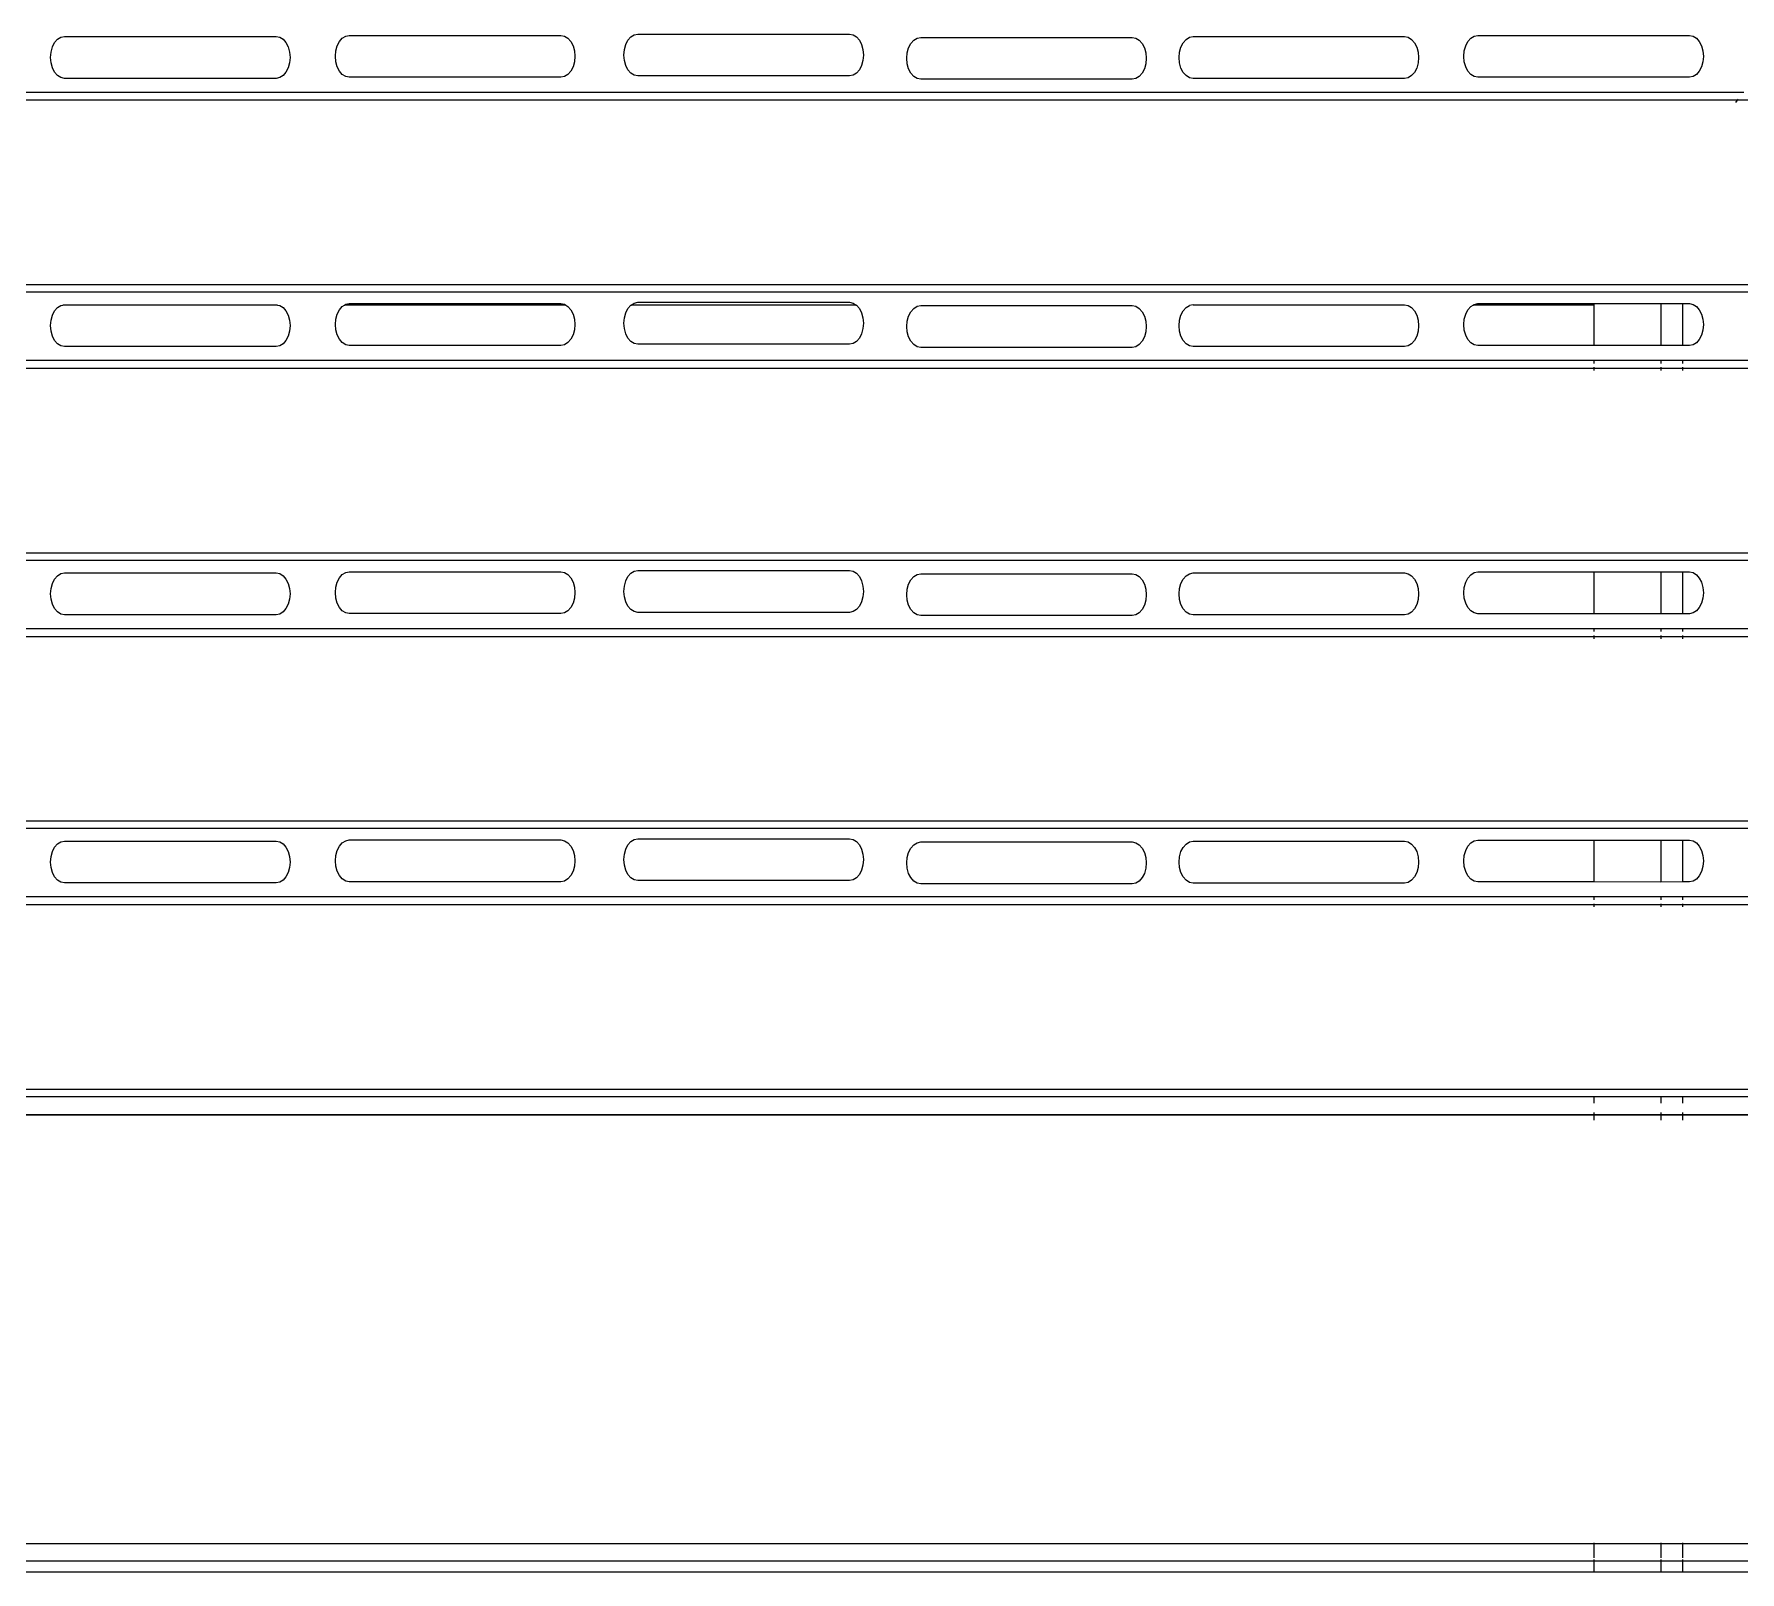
# Model space of a CAD drawing. Header units: inches. Extents: x 236662 to 497023, y -248575 to 81795.
# Drawn here: x 285933.6 to 286291, y -238457.7 to -238135.5 of the extents above; entities that cross this region are included whole.
import ezdxf

# ---------------------------------------------------------------- set-up
doc = ezdxf.new("R2010")
doc.units = ezdxf.units.IN
doc.header["$LTSCALE"] = 10
doc.header["$MEASUREMENT"] = 0
doc.layers.add('04. HP_CUA', color=153, linetype='Continuous')

msp = doc.modelspace()

# ---------------------------------------------------------------- linework, layer by layer
at = {"layer": '04. HP_CUA'}
for p, q in [((285937.39, -238138.18), (285937.86, -238137.27)), ((285937.86, -238137.27), (285938.46, -238136.58)), ((285938.46, -238136.58), (285939.17, -238136.14)), ((285939.17, -238136.14), (285939.93, -238135.99)), ((285939.93, -238135.99), (285984.27, -238135.99)), ((285984.27, -238135.99), (285985.03, -238136.14)), ((285985.03, -238136.14), (285985.74, -238136.58)), ((285985.74, -238136.58), (285986.34, -238137.27)), ((285986.34, -238137.27), (285986.81, -238138.18)), ((285997.08, -238137.94), (285997.55, -238137.03)), ((285997.55, -238137.03), (285998.15, -238136.34)), ((285998.15, -238136.34), (285998.86, -238135.9)), ((285998.86, -238135.9), (285999.62, -238135.75)), ((285999.62, -238135.75), (286043.96, -238135.75)), ((286043.96, -238135.75), (286044.72, -238135.9)), ((286044.72, -238135.9), (286045.42, -238136.34)), ((286045.42, -238136.34), (286046.03, -238137.03)), ((286046.03, -238137.03), (286046.5, -238137.94)), ((286057.55, -238137.68), (286058.02, -238136.77)), ((286058.02, -238136.77), (286058.63, -238136.08)), ((286058.63, -238136.08), (286059.34, -238135.64)), ((286059.34, -238135.64), (286060.09, -238135.49)), ((286060.09, -238135.49), (286104.43, -238135.49)), ((286104.43, -238135.49), (286105.19, -238135.64)), ((286105.19, -238135.64), (286105.9, -238136.08)), ((286105.9, -238136.08), (286106.51, -238136.77)), ((286106.51, -238136.77), (286106.97, -238137.68)), ((286117.3, -238137.46), (286117.9, -238136.76)), ((286117.9, -238136.76), (286118.61, -238136.32)), ((286118.61, -238136.32), (286119.37, -238136.17)), ((286119.37, -238136.17), (286163.71, -238136.17)), ((286163.71, -238136.17), (286164.47, -238136.32)), ((286164.47, -238136.32), (286165.17, -238136.76)), ((286165.17, -238136.76), (286165.78, -238137.46)), ((286173.91, -238138.2), (286174.37, -238137.3)), ((286174.37, -238137.3), (286174.98, -238136.6)), ((286174.98, -238136.6), (286175.69, -238136.16)), ((286175.69, -238136.16), (286176.45, -238136.01)), ((286176.45, -238136.01), (286220.79, -238136.01)), ((286220.79, -238136.01), (286221.55, -238136.16)), ((286221.55, -238136.16), (286222.25, -238136.6)), ((286222.25, -238136.6), (286222.86, -238137.3)), ((286222.86, -238137.3), (286223.33, -238138.2)), ((286233.6, -238137.96), (286234.06, -238137.06)), ((286234.06, -238137.06), (286234.67, -238136.36)), ((286234.67, -238136.36), (286235.38, -238135.92)), ((286235.38, -238135.92), (286236.14, -238135.77)), ((286236.14, -238135.77), (286280.48, -238135.77)), ((286280.48, -238135.77), (286281.23, -238135.92)), ((286281.23, -238135.92), (286281.94, -238136.36)), ((286281.94, -238136.36), (286282.55, -238137.06)), ((286282.55, -238137.06), (286283.02, -238137.96)), ((285937, -238140.37), (285937.1, -238139.24)), ((285937.1, -238141.51), (285937, -238140.37)), ((285937.1, -238139.24), (285937.39, -238138.18)), ((285986.81, -238138.18), (285987.1, -238139.24)), ((285987.1, -238139.24), (285987.2, -238140.37)), ((285987.2, -238140.37), (285987.1, -238141.51)), ((285996.69, -238140.13), (285996.79, -238139)), ((285996.79, -238141.27), (285996.69, -238140.13)), ((285996.79, -238139), (285997.08, -238137.94)), ((286046.5, -238137.94), (286046.79, -238139)), ((286046.79, -238139), (286046.89, -238140.13)), ((286046.89, -238140.13), (286046.79, -238141.27)), ((286057.16, -238139.87), (286057.26, -238138.74)), ((286057.26, -238141.01), (286057.16, -238139.87)), ((286057.26, -238138.74), (286057.55, -238137.68)), ((286057.55, -238142.07), (286057.26, -238141.01)), ((286106.97, -238137.68), (286107.27, -238138.74)), ((286107.27, -238141.01), (286106.97, -238142.07)), ((286107.27, -238138.74), (286107.37, -238139.87)), ((286107.37, -238139.87), (286107.27, -238141.01)), ((286116.44, -238140.56), (286116.54, -238139.42)), ((286116.54, -238141.69), (286116.44, -238140.56)), ((286116.54, -238139.42), (286116.83, -238138.36)), ((286116.83, -238138.36), (286117.3, -238137.46)), ((286165.78, -238137.46), (286166.25, -238138.36)), ((286166.25, -238138.36), (286166.54, -238139.42)), ((286166.54, -238139.42), (286166.64, -238140.56)), ((286166.64, -238140.56), (286166.54, -238141.69)), ((286173.51, -238140.4), (286173.61, -238139.26)), ((286173.61, -238141.53), (286173.51, -238140.4)), ((286173.61, -238139.26), (286173.91, -238138.2)), ((286223.33, -238138.2), (286223.62, -238139.26)), ((286223.62, -238139.26), (286223.72, -238140.4)), ((286223.72, -238140.4), (286223.62, -238141.53)), ((286233.2, -238140.15), (286233.3, -238139.02)), ((286233.3, -238141.29), (286233.2, -238140.15)), ((286233.3, -238139.02), (286233.6, -238137.96)), ((286283.02, -238137.96), (286283.31, -238139.02)), ((286283.31, -238139.02), (286283.41, -238140.15)), ((286283.41, -238140.15), (286283.31, -238141.29)), ((285937.39, -238142.56), (285937.1, -238141.51)), ((285937.86, -238143.47), (285937.39, -238142.56)), ((285938.46, -238144.17), (285937.86, -238143.47)), ((285939.17, -238144.61), (285938.46, -238144.17)), ((285985.74, -238144.17), (285985.03, -238144.61)), ((285986.34, -238143.47), (285985.74, -238144.17)), ((285986.81, -238142.56), (285986.34, -238143.47)), ((285987.1, -238141.51), (285986.81, -238142.56)), ((285997.08, -238142.32), (285996.79, -238141.27)), ((285997.55, -238143.23), (285997.08, -238142.32)), ((285998.15, -238143.93), (285997.55, -238143.23)), ((285998.86, -238144.37), (285998.15, -238143.93)), ((285999.62, -238144.51), (285998.86, -238144.37)), ((286043.96, -238144.51), (285999.62, -238144.51)), ((286044.72, -238144.37), (286043.96, -238144.51)), ((286045.42, -238143.93), (286044.72, -238144.37)), ((286046.03, -238143.23), (286045.42, -238143.93)), ((286046.5, -238142.32), (286046.03, -238143.23)), ((286046.79, -238141.27), (286046.5, -238142.32)), ((286058.02, -238142.97), (286057.55, -238142.07)), ((286058.63, -238143.67), (286058.02, -238142.97)), ((286059.34, -238144.11), (286058.63, -238143.67)), ((286060.09, -238144.26), (286059.34, -238144.11)), ((286104.43, -238144.26), (286060.09, -238144.26)), ((286105.19, -238144.11), (286104.43, -238144.26)), ((286105.9, -238143.67), (286105.19, -238144.11)), ((286106.51, -238142.97), (286105.9, -238143.67)), ((286106.97, -238142.07), (286106.51, -238142.97)), ((286116.83, -238142.75), (286116.54, -238141.69)), ((286117.3, -238143.65), (286116.83, -238142.75)), ((286117.9, -238144.35), (286117.3, -238143.65)), ((286118.61, -238144.79), (286117.9, -238144.35)), ((286165.17, -238144.35), (286164.47, -238144.79)), ((286165.78, -238143.65), (286165.17, -238144.35)), ((286166.25, -238142.75), (286165.78, -238143.65)), ((286166.54, -238141.69), (286166.25, -238142.75)), ((286173.91, -238142.59), (286173.61, -238141.53)), ((286174.37, -238143.5), (286173.91, -238142.59)), ((286174.98, -238144.19), (286174.37, -238143.5)), ((286175.69, -238144.63), (286174.98, -238144.19)), ((286222.25, -238144.19), (286221.55, -238144.63)), ((286222.86, -238143.5), (286222.25, -238144.19)), ((286223.33, -238142.59), (286222.86, -238143.5)), ((286223.62, -238141.53), (286223.33, -238142.59)), ((286233.6, -238142.35), (286233.3, -238141.29)), ((286234.06, -238143.25), (286233.6, -238142.35)), ((286234.67, -238143.95), (286234.06, -238143.25)), ((286235.38, -238144.39), (286234.67, -238143.95)), ((286236.14, -238144.54), (286235.38, -238144.39)), ((286280.48, -238144.54), (286236.14, -238144.54)), ((286281.23, -238144.39), (286280.48, -238144.54)), ((286281.94, -238143.95), (286281.23, -238144.39)), ((286282.55, -238143.25), (286281.94, -238143.95)), ((286283.02, -238142.35), (286282.55, -238143.25)), ((286283.31, -238141.29), (286283.02, -238142.35)), ((286291.9, -238147.69), (285809.23, -238147.69)), ((285939.93, -238144.76), (285939.17, -238144.61)), ((285984.27, -238144.76), (285939.93, -238144.76)), ((285985.03, -238144.61), (285984.27, -238144.76)), ((286119.37, -238144.94), (286118.61, -238144.79)), ((286163.71, -238144.94), (286119.37, -238144.94)), ((286164.47, -238144.79), (286163.71, -238144.94)), ((286176.45, -238144.78), (286175.69, -238144.63)), ((286220.79, -238144.78), (286176.45, -238144.78)), ((286221.55, -238144.63), (286220.79, -238144.78)), ((286290.49, -238149.35), (285810.65, -238149.35)), ((286290.49, -238149.35), (286290.11, -238149.79)), ((286290.69, -238149.11), (286290.49, -238149.35)), ((286297.08, -238149.35), (286290.49, -238149.35)), ((286988.17, -238189.57), (284510.5, -238189.57)), ((286260.45, -238188.02), (285840.68, -238188.02)), ((286260.45, -238187.93), (286260.45, -238188.02)), ((286274.45, -238188.02), (286260.45, -238188.02)), ((286274.45, -238187.93), (286274.45, -238188.02)), ((286279.11, -238188.02), (286274.45, -238188.02)), ((286279.11, -238188.02), (286279.11, -238187.93)), ((286344.41, -238188.02), (286279.11, -238188.02)), ((285937.1, -238195.43), (285937.39, -238194.37)), ((285937.39, -238194.37), (285937.86, -238193.46)), ((285937.86, -238193.46), (285938.46, -238192.77)), ((285938.46, -238192.77), (285939.17, -238192.33)), ((285939.17, -238192.33), (285939.6, -238192.25)), ((285939.6, -238192.25), (285939.93, -238192.18)), ((285984.6, -238192.25), (285939.6, -238192.25)), ((285939.93, -238192.18), (285984.27, -238192.18)), ((285984.27, -238192.18), (285984.6, -238192.25)), ((285984.6, -238192.25), (285985.03, -238192.33)), ((285985.03, -238192.33), (285985.74, -238192.77)), ((285985.74, -238192.77), (285986.34, -238193.46)), ((285986.34, -238193.46), (285986.81, -238194.37)), ((285986.81, -238194.37), (285987.1, -238195.43)), ((285996.79, -238195.19), (285997.08, -238194.13)), ((285997.08, -238194.13), (285997.55, -238193.22)), ((285997.55, -238193.22), (285998.15, -238192.53)), ((285998.15, -238192.53), (285998.61, -238192.25)), ((285998.61, -238192.25), (285998.86, -238192.09)), ((286044.97, -238192.25), (285998.61, -238192.25)), ((285998.86, -238192.09), (285999.62, -238191.94)), ((285999.62, -238191.94), (286043.96, -238191.94)), ((286043.96, -238191.94), (286044.72, -238192.09)), ((286044.72, -238192.09), (286044.97, -238192.25)), ((286044.97, -238192.25), (286045.42, -238192.53)), ((286045.42, -238192.53), (286046.03, -238193.22)), ((286046.03, -238193.22), (286046.5, -238194.13)), ((286046.5, -238194.13), (286046.79, -238195.19)), ((286057.26, -238194.93), (286057.55, -238193.87)), ((286057.55, -238193.87), (286058.02, -238192.96)), ((286058.02, -238192.96), (286058.63, -238192.27)), ((286058.63, -238192.27), (286058.66, -238192.25)), ((286058.66, -238192.25), (286059.34, -238191.83)), ((286105.86, -238192.25), (286058.66, -238192.25)), ((286059.34, -238191.83), (286060.09, -238191.68)), ((286060.09, -238191.68), (286104.43, -238191.68)), ((286104.43, -238191.68), (286105.19, -238191.83)), ((286105.19, -238191.83), (286105.86, -238192.25)), ((286105.86, -238192.25), (286105.9, -238192.27)), ((286105.9, -238192.27), (286106.51, -238192.96)), ((286106.51, -238192.96), (286106.97, -238193.87)), ((286106.97, -238193.87), (286107.27, -238194.93)), ((286116.54, -238195.61), (286116.83, -238194.55)), ((286116.83, -238194.55), (286117.3, -238193.65)), ((286117.3, -238193.65), (286117.9, -238192.95)), ((286117.9, -238192.95), (286118.61, -238192.51)), ((286118.61, -238192.51), (286119.37, -238192.36)), ((286119.37, -238192.36), (286163.71, -238192.36)), ((286163.71, -238192.36), (286164.47, -238192.51)), ((286164.47, -238192.51), (286165.17, -238192.95)), ((286165.17, -238192.95), (286165.78, -238193.65)), ((286165.78, -238193.65), (286166.25, -238194.55)), ((286166.25, -238194.55), (286166.54, -238195.61)), ((286173.61, -238195.45), (286173.91, -238194.39)), ((286173.91, -238194.39), (286174.37, -238193.49)), ((286174.37, -238193.49), (286174.98, -238192.79)), ((286174.98, -238192.79), (286175.69, -238192.35)), ((286176.45, -238192.2), (286175.69, -238192.35)), ((286176.45, -238192.2), (286220.79, -238192.2)), ((286220.79, -238192.2), (286221.55, -238192.35)), ((286221.55, -238192.35), (286222.25, -238192.79)), ((286222.25, -238192.79), (286222.86, -238193.49)), ((286222.86, -238193.49), (286223.33, -238194.39)), ((286223.33, -238194.39), (286223.62, -238195.45)), ((286233.3, -238195.21), (286233.6, -238194.15)), ((286233.6, -238194.15), (286234.06, -238193.25)), ((286234.06, -238193.25), (286234.67, -238192.55)), ((286234.67, -238192.55), (286235.16, -238192.25)), ((286235.16, -238192.25), (286235.38, -238192.11)), ((286260.45, -238192.25), (286235.16, -238192.25)), ((286235.38, -238192.11), (286236.14, -238191.96)), ((286236.14, -238191.96), (286260.45, -238191.96)), ((286260.45, -238191.96), (286274.45, -238191.95)), ((286260.45, -238191.96), (286260.45, -238192.25)), ((286260.45, -238192.25), (286260.45, -238200.73)), ((286274.45, -238191.95), (286274.45, -238200.75)), ((286274.45, -238191.95), (286279.11, -238191.96)), ((286279.11, -238200.73), (286279.11, -238191.96)), ((286279.11, -238191.96), (286280.48, -238191.96)), ((286280.48, -238191.96), (286281.23, -238192.11)), ((286281.23, -238192.11), (286281.94, -238192.55)), ((286281.94, -238192.55), (286282.55, -238193.25)), ((286282.55, -238193.25), (286283.02, -238194.15)), ((286283.02, -238194.15), (286283.31, -238195.21)), ((285937, -238196.56), (285937.1, -238195.43)), ((285937.1, -238197.7), (285937, -238196.56)), ((285937.39, -238198.75), (285937.1, -238197.7)), ((285987.1, -238197.7), (285986.81, -238198.75)), ((285987.1, -238195.43), (285987.2, -238196.56)), ((285987.2, -238196.56), (285987.1, -238197.7)), ((285996.69, -238196.32), (285996.79, -238195.19)), ((285996.79, -238197.46), (285996.69, -238196.32)), ((285997.08, -238198.51), (285996.79, -238197.46)), ((286046.79, -238197.46), (286046.5, -238198.51)), ((286046.79, -238195.19), (286046.89, -238196.32)), ((286046.89, -238196.32), (286046.79, -238197.46)), ((286057.16, -238196.06), (286057.26, -238194.93)), ((286057.26, -238197.2), (286057.16, -238196.06)), ((286057.55, -238198.26), (286057.26, -238197.2)), ((286107.27, -238197.2), (286106.97, -238198.26)), ((286107.27, -238194.93), (286107.37, -238196.06)), ((286107.37, -238196.06), (286107.27, -238197.2)), ((286116.44, -238196.75), (286116.54, -238195.61)), ((286116.54, -238197.88), (286116.44, -238196.75)), ((286116.83, -238198.94), (286116.54, -238197.88)), ((286166.54, -238197.88), (286166.25, -238198.94)), ((286166.54, -238195.61), (286166.64, -238196.75)), ((286166.64, -238196.75), (286166.54, -238197.88)), ((286173.51, -238196.59), (286173.61, -238195.45)), ((286173.61, -238197.72), (286173.51, -238196.59)), ((286173.91, -238198.78), (286173.61, -238197.72)), ((286223.62, -238197.72), (286223.33, -238198.78)), ((286223.62, -238195.45), (286223.72, -238196.59)), ((286223.72, -238196.59), (286223.62, -238197.72)), ((286233.2, -238196.34), (286233.3, -238195.21)), ((286233.3, -238197.48), (286233.2, -238196.34)), ((286233.6, -238198.54), (286233.3, -238197.48)), ((286283.31, -238197.48), (286283.02, -238198.54)), ((286283.31, -238195.21), (286283.41, -238196.34)), ((286283.41, -238196.34), (286283.31, -238197.48)), ((285937.86, -238199.66), (285937.39, -238198.75)), ((285938.46, -238200.36), (285937.86, -238199.66)), ((285939.17, -238200.8), (285938.46, -238200.36)), ((285939.93, -238200.95), (285939.17, -238200.8)), ((285984.27, -238200.95), (285939.93, -238200.95)), ((285985.03, -238200.8), (285984.27, -238200.95)), ((285985.74, -238200.36), (285985.03, -238200.8)), ((285986.34, -238199.66), (285985.74, -238200.36)), ((285986.81, -238198.75), (285986.34, -238199.66)), ((285997.55, -238199.42), (285997.08, -238198.51)), ((285998.15, -238200.12), (285997.55, -238199.42)), ((285998.86, -238200.56), (285998.15, -238200.12)), ((285999.62, -238200.7), (285998.86, -238200.56)), ((286043.96, -238200.7), (285999.62, -238200.7)), ((286044.72, -238200.56), (286043.96, -238200.7)), ((286045.42, -238200.12), (286044.72, -238200.56)), ((286046.03, -238199.42), (286045.42, -238200.12)), ((286046.5, -238198.51), (286046.03, -238199.42)), ((286058.02, -238199.16), (286057.55, -238198.26)), ((286058.63, -238199.86), (286058.02, -238199.16)), ((286059.34, -238200.3), (286058.63, -238199.86)), ((286060.09, -238200.45), (286059.34, -238200.3)), ((286104.43, -238200.45), (286060.09, -238200.45)), ((286105.19, -238200.3), (286104.43, -238200.45)), ((286105.9, -238199.86), (286105.19, -238200.3)), ((286106.51, -238199.16), (286105.9, -238199.86)), ((286106.97, -238198.26), (286106.51, -238199.16)), ((286117.3, -238199.84), (286116.83, -238198.94)), ((286117.9, -238200.54), (286117.3, -238199.84)), ((286118.61, -238200.98), (286117.9, -238200.54)), ((286119.37, -238201.13), (286118.61, -238200.98)), ((286163.71, -238201.13), (286119.37, -238201.13)), ((286164.47, -238200.98), (286163.71, -238201.13)), ((286165.17, -238200.54), (286164.47, -238200.98)), ((286165.78, -238199.84), (286165.17, -238200.54)), ((286166.25, -238198.94), (286165.78, -238199.84)), ((286174.37, -238199.69), (286173.91, -238198.78)), ((286174.98, -238200.38), (286174.37, -238199.69)), ((286175.69, -238200.82), (286174.98, -238200.38)), ((286176.45, -238200.97), (286175.69, -238200.82)), ((286220.79, -238200.97), (286176.45, -238200.97)), ((286221.55, -238200.82), (286220.79, -238200.97)), ((286222.25, -238200.38), (286221.55, -238200.82)), ((286222.86, -238199.69), (286222.25, -238200.38)), ((286223.33, -238198.78), (286222.86, -238199.69)), ((286234.06, -238199.44), (286233.6, -238198.54)), ((286234.67, -238200.14), (286234.06, -238199.44)), ((286235.38, -238200.58), (286234.67, -238200.14)), ((286236.14, -238200.73), (286235.38, -238200.58)), ((286260.45, -238200.73), (286236.14, -238200.73)), ((286274.45, -238200.75), (286260.45, -238200.73)), ((286279.11, -238200.73), (286274.45, -238200.75)), ((286280.48, -238200.73), (286279.11, -238200.73)), ((286281.23, -238200.58), (286280.48, -238200.73)), ((286281.94, -238200.14), (286281.23, -238200.58)), ((286282.55, -238199.44), (286281.94, -238200.14)), ((286283.02, -238198.54), (286282.55, -238199.44)), ((286260.45, -238203.88), (285840.68, -238203.88)), ((286260.45, -238203.88), (286260.45, -238204.47)), ((286274.45, -238203.88), (286260.45, -238203.88)), ((286260.45, -238205.3), (286260.45, -238205.54)), ((286274.45, -238203.88), (286274.45, -238204.47)), ((286279.11, -238203.88), (286274.45, -238203.88)), ((286274.45, -238205.3), (286274.45, -238205.54)), ((286279.11, -238204.47), (286279.11, -238203.88)), ((286344.41, -238203.88), (286279.11, -238203.88)), ((286279.11, -238205.54), (286279.11, -238205.3)), ((286260.45, -238205.54), (285840.68, -238205.54)), ((286260.45, -238205.54), (286260.45, -238205.98)), ((286274.45, -238205.54), (286260.45, -238205.54)), ((286274.45, -238205.54), (286274.45, -238205.98)), ((286279.11, -238205.54), (286274.45, -238205.54)), ((286279.11, -238205.98), (286279.11, -238205.54)), ((286344.41, -238205.54), (286279.11, -238205.54)), ((286260.45, -238244.21), (285840.68, -238244.21)), ((286260.45, -238244.12), (286260.45, -238244.21)), ((286274.45, -238244.21), (286260.45, -238244.21)), ((286274.45, -238244.12), (286274.45, -238244.21)), ((286279.11, -238244.21), (286274.45, -238244.21)), ((286279.11, -238244.21), (286279.11, -238244.12)), ((286344.41, -238244.21), (286279.11, -238244.21)), ((286988.17, -238245.76), (284510.5, -238245.76)), ((285998.86, -238248.28), (285999.62, -238248.13)), ((285999.62, -238248.13), (286043.96, -238248.13)), ((286043.96, -238248.13), (286044.72, -238248.28)), ((286058.63, -238248.46), (286059.34, -238248.02)), ((286059.34, -238248.02), (286060.09, -238247.87)), ((286060.09, -238247.87), (286104.43, -238247.87)), ((286104.43, -238247.87), (286105.19, -238248.02)), ((286105.19, -238248.02), (286105.9, -238248.46)), ((286235.38, -238248.3), (286236.14, -238248.15)), ((286236.14, -238248.15), (286260.45, -238248.15)), ((286260.45, -238248.15), (286274.45, -238248.14)), ((286260.45, -238248.15), (286260.45, -238256.92)), ((286274.45, -238248.14), (286274.45, -238256.94)), ((286274.45, -238248.14), (286279.11, -238248.15)), ((286279.11, -238256.92), (286279.11, -238248.15)), ((286279.11, -238248.15), (286280.48, -238248.15)), ((286280.48, -238248.15), (286281.23, -238248.3)), ((285937, -238252.75), (285937.1, -238251.62)), ((285937.1, -238251.62), (285937.39, -238250.56)), ((285937.39, -238250.56), (285937.86, -238249.65)), ((285937.86, -238249.65), (285938.46, -238248.96)), ((285938.46, -238248.96), (285939.17, -238248.52)), ((285939.17, -238248.52), (285939.93, -238248.37)), ((285939.93, -238248.37), (285984.27, -238248.37)), ((285984.27, -238248.37), (285985.03, -238248.52)), ((285985.03, -238248.52), (285985.74, -238248.96)), ((285985.74, -238248.96), (285986.34, -238249.65)), ((285986.34, -238249.65), (285986.81, -238250.56)), ((285986.81, -238250.56), (285987.1, -238251.62)), ((285987.1, -238251.62), (285987.2, -238252.75)), ((285996.69, -238252.51), (285996.79, -238251.38)), ((285996.79, -238251.38), (285997.08, -238250.32)), ((285997.08, -238250.32), (285997.55, -238249.41)), ((285997.55, -238249.41), (285998.15, -238248.72)), ((285998.15, -238248.72), (285998.86, -238248.28)), ((286044.72, -238248.28), (286045.42, -238248.72)), ((286045.42, -238248.72), (286046.03, -238249.41)), ((286046.03, -238249.41), (286046.5, -238250.32)), ((286046.5, -238250.32), (286046.79, -238251.38)), ((286046.79, -238251.38), (286046.89, -238252.51)), ((286057.16, -238252.25), (286057.26, -238251.12)), ((286057.26, -238251.12), (286057.55, -238250.06)), ((286057.55, -238250.06), (286058.02, -238249.15)), ((286058.02, -238249.15), (286058.63, -238248.46)), ((286105.9, -238248.46), (286106.51, -238249.15)), ((286106.51, -238249.15), (286106.97, -238250.06)), ((286106.97, -238250.06), (286107.27, -238251.12)), ((286107.27, -238251.12), (286107.37, -238252.25)), ((286116.44, -238252.94), (286116.54, -238251.8)), ((286116.54, -238251.8), (286116.83, -238250.74)), ((286116.83, -238250.74), (286117.3, -238249.84)), ((286117.3, -238249.84), (286117.9, -238249.14)), ((286117.9, -238249.14), (286118.61, -238248.7)), ((286118.61, -238248.7), (286119.37, -238248.55)), ((286119.37, -238248.55), (286163.71, -238248.55)), ((286163.71, -238248.55), (286164.47, -238248.7)), ((286164.47, -238248.7), (286165.17, -238249.14)), ((286165.17, -238249.14), (286165.78, -238249.84)), ((286165.78, -238249.84), (286166.25, -238250.74)), ((286166.25, -238250.74), (286166.54, -238251.8)), ((286166.54, -238251.8), (286166.64, -238252.94)), ((286173.51, -238252.78), (286173.61, -238251.64)), ((286173.61, -238251.64), (286173.91, -238250.58)), ((286173.91, -238250.58), (286174.37, -238249.68)), ((286174.37, -238249.68), (286174.98, -238248.98)), ((286174.98, -238248.98), (286175.69, -238248.54)), ((286175.69, -238248.54), (286176.45, -238248.39)), ((286176.45, -238248.39), (286220.79, -238248.39)), ((286220.79, -238248.39), (286221.55, -238248.54)), ((286221.55, -238248.54), (286222.25, -238248.98)), ((286222.25, -238248.98), (286222.86, -238249.68)), ((286222.86, -238249.68), (286223.33, -238250.58)), ((286223.33, -238250.58), (286223.62, -238251.64)), ((286223.62, -238251.64), (286223.72, -238252.78)), ((286233.2, -238252.53), (286233.3, -238251.4)), ((286233.3, -238251.4), (286233.6, -238250.34)), ((286233.6, -238250.34), (286234.06, -238249.44)), ((286234.06, -238249.44), (286234.67, -238248.74)), ((286234.67, -238248.74), (286235.38, -238248.3)), ((286281.23, -238248.3), (286281.94, -238248.74)), ((286281.94, -238248.74), (286282.55, -238249.44)), ((286282.55, -238249.44), (286283.02, -238250.34)), ((286283.02, -238250.34), (286283.31, -238251.4)), ((286283.31, -238251.4), (286283.41, -238252.53)), ((285937.1, -238253.89), (285937, -238252.75)), ((285937.39, -238254.94), (285937.1, -238253.89)), ((285937.86, -238255.85), (285937.39, -238254.94)), ((285986.81, -238254.94), (285986.34, -238255.85)), ((285987.1, -238253.89), (285986.81, -238254.94)), ((285987.2, -238252.75), (285987.1, -238253.89)), ((285996.79, -238253.65), (285996.69, -238252.51)), ((285997.08, -238254.7), (285996.79, -238253.65)), ((285997.55, -238255.61), (285997.08, -238254.7)), ((286046.5, -238254.7), (286046.03, -238255.61)), ((286046.79, -238253.65), (286046.5, -238254.7)), ((286046.89, -238252.51), (286046.79, -238253.65)), ((286057.26, -238253.39), (286057.16, -238252.25)), ((286057.55, -238254.45), (286057.26, -238253.39)), ((286058.02, -238255.35), (286057.55, -238254.45)), ((286058.63, -238256.05), (286058.02, -238255.35)), ((286106.51, -238255.35), (286105.9, -238256.05)), ((286106.97, -238254.45), (286106.51, -238255.35)), ((286107.27, -238253.39), (286106.97, -238254.45)), ((286107.37, -238252.25), (286107.27, -238253.39)), ((286116.54, -238254.07), (286116.44, -238252.94)), ((286116.83, -238255.13), (286116.54, -238254.07)), ((286117.3, -238256.03), (286116.83, -238255.13)), ((286166.25, -238255.13), (286165.78, -238256.03)), ((286166.54, -238254.07), (286166.25, -238255.13)), ((286166.64, -238252.94), (286166.54, -238254.07)), ((286173.61, -238253.91), (286173.51, -238252.78)), ((286173.91, -238254.97), (286173.61, -238253.91)), ((286174.37, -238255.88), (286173.91, -238254.97)), ((286223.33, -238254.97), (286222.86, -238255.88)), ((286223.62, -238253.91), (286223.33, -238254.97)), ((286223.72, -238252.78), (286223.62, -238253.91)), ((286233.3, -238253.67), (286233.2, -238252.53)), ((286233.6, -238254.73), (286233.3, -238253.67)), ((286234.06, -238255.63), (286233.6, -238254.73)), ((286283.02, -238254.73), (286282.55, -238255.63)), ((286283.31, -238253.67), (286283.02, -238254.73)), ((286283.41, -238252.53), (286283.31, -238253.67)), ((285938.46, -238256.55), (285937.86, -238255.85)), ((285939.17, -238256.99), (285938.46, -238256.55)), ((285939.93, -238257.14), (285939.17, -238256.99)), ((285984.27, -238257.14), (285939.93, -238257.14)), ((285985.03, -238256.99), (285984.27, -238257.14)), ((285985.74, -238256.55), (285985.03, -238256.99)), ((285986.34, -238255.85), (285985.74, -238256.55)), ((285998.15, -238256.31), (285997.55, -238255.61)), ((285998.86, -238256.75), (285998.15, -238256.31)), ((285999.62, -238256.89), (285998.86, -238256.75)), ((286043.96, -238256.89), (285999.62, -238256.89)), ((286044.72, -238256.75), (286043.96, -238256.89)), ((286045.42, -238256.31), (286044.72, -238256.75)), ((286046.03, -238255.61), (286045.42, -238256.31)), ((286059.34, -238256.49), (286058.63, -238256.05)), ((286060.09, -238256.64), (286059.34, -238256.49)), ((286104.43, -238256.64), (286060.09, -238256.64)), ((286105.19, -238256.49), (286104.43, -238256.64)), ((286105.9, -238256.05), (286105.19, -238256.49)), ((286117.9, -238256.73), (286117.3, -238256.03)), ((286118.61, -238257.17), (286117.9, -238256.73)), ((286119.37, -238257.32), (286118.61, -238257.17)), ((286163.71, -238257.32), (286119.37, -238257.32)), ((286164.47, -238257.17), (286163.71, -238257.32)), ((286165.17, -238256.73), (286164.47, -238257.17)), ((286165.78, -238256.03), (286165.17, -238256.73)), ((286174.98, -238256.57), (286174.37, -238255.88)), ((286175.69, -238257.01), (286174.98, -238256.57)), ((286176.45, -238257.16), (286175.69, -238257.01)), ((286220.79, -238257.16), (286176.45, -238257.16)), ((286221.55, -238257.01), (286220.79, -238257.16)), ((286222.25, -238256.57), (286221.55, -238257.01)), ((286222.86, -238255.88), (286222.25, -238256.57)), ((286234.67, -238256.33), (286234.06, -238255.63)), ((286235.38, -238256.77), (286234.67, -238256.33)), ((286236.14, -238256.92), (286235.38, -238256.77)), ((286260.45, -238256.92), (286236.14, -238256.92)), ((286274.45, -238256.94), (286260.45, -238256.92)), ((286279.11, -238256.92), (286274.45, -238256.94)), ((286280.48, -238256.92), (286279.11, -238256.92)), ((286281.23, -238256.77), (286280.48, -238256.92)), ((286281.94, -238256.33), (286281.23, -238256.77)), ((286282.55, -238255.63), (286281.94, -238256.33)), ((286260.45, -238260.07), (285840.68, -238260.07)), ((286260.45, -238261.73), (285840.68, -238261.73)), ((286260.45, -238260.07), (286260.45, -238260.66)), ((286274.45, -238260.07), (286260.45, -238260.07)), ((286260.45, -238261.49), (286260.45, -238261.73)), ((286260.45, -238261.73), (286260.45, -238262.17)), ((286274.45, -238261.73), (286260.45, -238261.73)), ((286274.45, -238260.07), (286274.45, -238260.66)), ((286279.11, -238260.07), (286274.45, -238260.07)), ((286274.45, -238261.49), (286274.45, -238261.73)), ((286274.45, -238261.73), (286274.45, -238262.17)), ((286279.11, -238261.73), (286274.45, -238261.73)), ((286279.11, -238260.66), (286279.11, -238260.07)), ((286344.41, -238260.07), (286279.11, -238260.07)), ((286279.11, -238261.73), (286279.11, -238261.49)), ((286279.11, -238262.17), (286279.11, -238261.73)), ((286344.41, -238261.73), (286279.11, -238261.73)), ((286260.45, -238300.4), (285840.68, -238300.4)), ((286260.45, -238300.31), (286260.45, -238300.4)), ((286274.45, -238300.4), (286260.45, -238300.4)), ((286274.45, -238300.31), (286274.45, -238300.4)), ((286279.11, -238300.4), (286274.45, -238300.4)), ((286279.11, -238300.4), (286279.11, -238300.31)), ((286344.41, -238300.4), (286279.11, -238300.4)), ((286988.17, -238301.95), (284510.5, -238301.95)), ((285937.86, -238305.84), (285938.46, -238305.15)), ((285938.46, -238305.15), (285939.17, -238304.71)), ((285939.17, -238304.71), (285939.93, -238304.56)), ((285939.93, -238304.56), (285984.27, -238304.56)), ((285984.27, -238304.56), (285985.03, -238304.71)), ((285985.03, -238304.71), (285985.74, -238305.15)), ((285985.74, -238305.15), (285986.34, -238305.84)), ((285997.55, -238305.6), (285998.15, -238304.91)), ((285998.15, -238304.91), (285998.86, -238304.47)), ((285998.86, -238304.47), (285999.62, -238304.32)), ((285999.62, -238304.32), (286043.96, -238304.32)), ((286043.96, -238304.32), (286044.72, -238304.47)), ((286044.72, -238304.47), (286045.42, -238304.91)), ((286045.42, -238304.91), (286046.03, -238305.6)), ((286057.55, -238306.25), (286058.02, -238305.34)), ((286058.02, -238305.34), (286058.63, -238304.65)), ((286058.63, -238304.65), (286059.34, -238304.21)), ((286059.34, -238304.21), (286060.09, -238304.06)), ((286060.09, -238304.06), (286104.43, -238304.06)), ((286104.43, -238304.06), (286105.19, -238304.21)), ((286105.19, -238304.21), (286105.9, -238304.65)), ((286105.9, -238304.65), (286106.51, -238305.34)), ((286106.51, -238305.34), (286106.97, -238306.25)), ((286117.3, -238306.03), (286117.9, -238305.33)), ((286117.9, -238305.33), (286118.61, -238304.89)), ((286118.61, -238304.89), (286119.37, -238304.74)), ((286119.37, -238304.74), (286163.71, -238304.74)), ((286163.71, -238304.74), (286164.47, -238304.89)), ((286164.47, -238304.89), (286165.17, -238305.33)), ((286165.17, -238305.33), (286165.78, -238306.03)), ((286174.37, -238305.87), (286174.98, -238305.17)), ((286174.98, -238305.17), (286175.69, -238304.73)), ((286175.69, -238304.73), (286176.45, -238304.58)), ((286176.45, -238304.58), (286220.79, -238304.58)), ((286220.79, -238304.58), (286221.55, -238304.73)), ((286221.55, -238304.73), (286222.25, -238305.17)), ((286222.25, -238305.17), (286222.86, -238305.87)), ((286234.06, -238305.63), (286234.67, -238304.93)), ((286234.67, -238304.93), (286235.38, -238304.49)), ((286235.38, -238304.49), (286236.14, -238304.34)), ((286236.14, -238304.34), (286260.45, -238304.34)), ((286260.45, -238304.34), (286260.45, -238313.11)), ((286260.45, -238304.34), (286274.45, -238304.34)), ((286274.45, -238304.34), (286274.45, -238313.13)), ((286274.45, -238304.34), (286279.11, -238304.34)), ((286279.11, -238313.11), (286279.11, -238304.34)), ((286279.11, -238304.34), (286280.48, -238304.34)), ((286280.48, -238304.34), (286281.23, -238304.49)), ((286281.23, -238304.49), (286281.94, -238304.93)), ((286281.94, -238304.93), (286282.55, -238305.63)), ((285937, -238308.94), (285937.1, -238307.81)), ((285937.1, -238310.08), (285937, -238308.94)), ((285937.1, -238307.81), (285937.39, -238306.75)), ((285937.39, -238306.75), (285937.86, -238305.84)), ((285986.34, -238305.84), (285986.81, -238306.75)), ((285986.81, -238306.75), (285987.1, -238307.81)), ((285987.1, -238307.81), (285987.2, -238308.94)), ((285987.2, -238308.94), (285987.1, -238310.08)), ((285996.69, -238308.7), (285996.79, -238307.57)), ((285996.79, -238309.84), (285996.69, -238308.7)), ((285996.79, -238307.57), (285997.08, -238306.51)), ((285997.08, -238306.51), (285997.55, -238305.6)), ((286046.03, -238305.6), (286046.5, -238306.51)), ((286046.5, -238306.51), (286046.79, -238307.57)), ((286046.79, -238307.57), (286046.89, -238308.7)), ((286046.89, -238308.7), (286046.79, -238309.84)), ((286057.16, -238308.44), (286057.26, -238307.31)), ((286057.26, -238309.58), (286057.16, -238308.44)), ((286057.26, -238307.31), (286057.55, -238306.25)), ((286106.97, -238306.25), (286107.27, -238307.31)), ((286107.27, -238307.31), (286107.37, -238308.44)), ((286107.37, -238308.44), (286107.27, -238309.58)), ((286116.44, -238309.12), (286116.54, -238307.99)), ((286116.54, -238307.99), (286116.83, -238306.93)), ((286116.83, -238306.93), (286117.3, -238306.03)), ((286165.78, -238306.03), (286166.25, -238306.93)), ((286166.25, -238306.93), (286166.54, -238307.99)), ((286166.54, -238307.99), (286166.64, -238309.12)), ((286173.51, -238308.97), (286173.61, -238307.83)), ((286173.61, -238310.1), (286173.51, -238308.97)), ((286173.61, -238307.83), (286173.91, -238306.77)), ((286173.91, -238306.77), (286174.37, -238305.87)), ((286222.86, -238305.87), (286223.33, -238306.77)), ((286223.33, -238306.77), (286223.62, -238307.83)), ((286223.62, -238307.83), (286223.72, -238308.97)), ((286223.72, -238308.97), (286223.62, -238310.1)), ((286233.2, -238308.72), (286233.3, -238307.59)), ((286233.3, -238309.86), (286233.2, -238308.72)), ((286233.3, -238307.59), (286233.6, -238306.53)), ((286233.6, -238306.53), (286234.06, -238305.63)), ((286282.55, -238305.63), (286283.02, -238306.53)), ((286283.02, -238306.53), (286283.31, -238307.59)), ((286283.31, -238307.59), (286283.41, -238308.72)), ((286283.41, -238308.72), (286283.31, -238309.86)), ((285937.39, -238311.13), (285937.1, -238310.08)), ((285937.86, -238312.04), (285937.39, -238311.13)), ((285938.46, -238312.74), (285937.86, -238312.04)), ((285986.34, -238312.04), (285985.74, -238312.74)), ((285986.81, -238311.13), (285986.34, -238312.04)), ((285987.1, -238310.08), (285986.81, -238311.13)), ((285997.08, -238310.89), (285996.79, -238309.84)), ((285997.55, -238311.8), (285997.08, -238310.89)), ((285998.15, -238312.5), (285997.55, -238311.8)), ((285998.86, -238312.94), (285998.15, -238312.5)), ((286045.42, -238312.5), (286044.72, -238312.94)), ((286046.03, -238311.8), (286045.42, -238312.5)), ((286046.5, -238310.89), (286046.03, -238311.8)), ((286046.79, -238309.84), (286046.5, -238310.89)), ((286057.55, -238310.64), (286057.26, -238309.58)), ((286058.02, -238311.54), (286057.55, -238310.64)), ((286058.63, -238312.24), (286058.02, -238311.54)), ((286059.34, -238312.68), (286058.63, -238312.24)), ((286105.9, -238312.24), (286105.19, -238312.68)), ((286106.51, -238311.54), (286105.9, -238312.24)), ((286106.97, -238310.64), (286106.51, -238311.54)), ((286107.27, -238309.58), (286106.97, -238310.64)), ((286116.54, -238310.26), (286116.44, -238309.12)), ((286116.83, -238311.32), (286116.54, -238310.26)), ((286117.3, -238312.22), (286116.83, -238311.32)), ((286117.9, -238312.92), (286117.3, -238312.22)), ((286165.78, -238312.22), (286165.17, -238312.92)), ((286166.25, -238311.32), (286165.78, -238312.22)), ((286166.54, -238310.26), (286166.25, -238311.32)), ((286166.64, -238309.12), (286166.54, -238310.26)), ((286173.91, -238311.16), (286173.61, -238310.1)), ((286174.37, -238312.07), (286173.91, -238311.16)), ((286174.98, -238312.76), (286174.37, -238312.07)), ((286222.86, -238312.07), (286222.25, -238312.76)), ((286223.33, -238311.16), (286222.86, -238312.07)), ((286223.62, -238310.1), (286223.33, -238311.16)), ((286233.6, -238310.92), (286233.3, -238309.86)), ((286234.06, -238311.82), (286233.6, -238310.92)), ((286234.67, -238312.52), (286234.06, -238311.82)), ((286235.38, -238312.96), (286234.67, -238312.52)), ((286281.94, -238312.52), (286281.23, -238312.96)), ((286282.55, -238311.82), (286281.94, -238312.52)), ((286283.02, -238310.92), (286282.55, -238311.82)), ((286283.31, -238309.86), (286283.02, -238310.92)), ((285939.17, -238313.18), (285938.46, -238312.74)), ((285939.93, -238313.33), (285939.17, -238313.18)), ((285984.27, -238313.33), (285939.93, -238313.33)), ((285985.03, -238313.18), (285984.27, -238313.33)), ((285985.74, -238312.74), (285985.03, -238313.18)), ((285999.62, -238313.08), (285998.86, -238312.94)), ((286043.96, -238313.08), (285999.62, -238313.08)), ((286044.72, -238312.94), (286043.96, -238313.08)), ((286060.09, -238312.83), (286059.34, -238312.68)), ((286104.43, -238312.83), (286060.09, -238312.83)), ((286105.19, -238312.68), (286104.43, -238312.83)), ((286118.61, -238313.36), (286117.9, -238312.92)), ((286119.37, -238313.51), (286118.61, -238313.36)), ((286163.71, -238313.51), (286119.37, -238313.51)), ((286164.47, -238313.36), (286163.71, -238313.51)), ((286165.17, -238312.92), (286164.47, -238313.36)), ((286175.69, -238313.2), (286174.98, -238312.76)), ((286176.45, -238313.35), (286175.69, -238313.2)), ((286220.79, -238313.35), (286176.45, -238313.35)), ((286221.55, -238313.2), (286220.79, -238313.35)), ((286222.25, -238312.76), (286221.55, -238313.2)), ((286236.14, -238313.11), (286235.38, -238312.96)), ((286260.45, -238313.11), (286236.14, -238313.11)), ((286274.45, -238313.13), (286260.45, -238313.11)), ((286279.11, -238313.11), (286274.45, -238313.13)), ((286280.48, -238313.11), (286279.11, -238313.11)), ((286281.23, -238312.96), (286280.48, -238313.11)), ((286260.45, -238316.26), (285840.68, -238316.26)), ((286260.45, -238317.92), (285840.68, -238317.92)), ((286260.45, -238316.26), (286260.45, -238316.85)), ((286274.45, -238316.26), (286260.45, -238316.26)), ((286260.45, -238317.68), (286260.45, -238317.92)), ((286260.45, -238317.92), (286260.45, -238318.36)), ((286274.45, -238317.92), (286260.45, -238317.92)), ((286274.45, -238316.26), (286274.45, -238316.85)), ((286279.11, -238316.26), (286274.45, -238316.26)), ((286274.45, -238317.68), (286274.45, -238317.92)), ((286274.45, -238317.92), (286274.45, -238318.36)), ((286279.11, -238317.92), (286274.45, -238317.92)), ((286279.11, -238316.85), (286279.11, -238316.26)), ((286344.41, -238316.26), (286279.11, -238316.26)), ((286279.11, -238317.92), (286279.11, -238317.68)), ((286279.11, -238318.36), (286279.11, -238317.92)), ((286344.41, -238317.92), (286279.11, -238317.92)), ((286988.17, -238356.59), (284510.5, -238356.59)), ((286260.45, -238358.14), (285840.68, -238358.14)), ((286260.45, -238358.14), (286260.45, -238359.5)), ((286274.45, -238358.14), (286260.45, -238358.14)), ((286274.45, -238358.14), (286274.45, -238359.5)), ((286279.11, -238358.14), (286274.45, -238358.14)), ((286279.11, -238359.5), (286279.11, -238358.14)), ((286344.41, -238358.14), (286279.11, -238358.14)), ((286260.45, -238361.94), (285840.68, -238361.94)), ((286260.45, -238362), (285840.68, -238362)), ((286260.45, -238361.43), (286260.45, -238361.94)), ((286260.45, -238361.94), (286260.45, -238362)), ((286274.45, -238361.94), (286260.45, -238361.94)), ((286274.45, -238362), (286260.45, -238362)), ((286260.45, -238362), (286260.45, -238363.02)), ((286274.45, -238361.43), (286274.45, -238361.94)), ((286274.45, -238361.94), (286274.45, -238362)), ((286279.11, -238361.94), (286274.45, -238361.94)), ((286279.11, -238362), (286274.45, -238362)), ((286274.45, -238362), (286274.45, -238363.02)), ((286279.11, -238361.94), (286279.11, -238361.43)), ((286279.11, -238362), (286279.11, -238361.94)), ((286344.41, -238361.94), (286279.11, -238361.94)), ((286344.41, -238362), (286279.11, -238362)), ((286279.11, -238363.02), (286279.11, -238362)), ((286260.45, -238451.82), (285840.68, -238451.82)), ((286260.45, -238451.61), (286260.45, -238451.82)), ((286260.45, -238451.82), (286260.45, -238454.74)), ((286274.45, -238451.82), (286260.45, -238451.82)), ((286274.45, -238451.61), (286274.45, -238451.82)), ((286274.45, -238451.82), (286274.45, -238454.74)), ((286279.11, -238451.82), (286274.45, -238451.82)), ((286279.11, -238451.82), (286279.11, -238451.61)), ((286279.11, -238454.74), (286279.11, -238451.82)), ((286344.41, -238451.82), (286279.11, -238451.82)), ((286260.45, -238455.43), (285840.68, -238455.43)), ((286260.45, -238455.04), (286260.45, -238455.43)), ((286260.45, -238455.43), (286260.45, -238457.66)), ((286274.45, -238455.43), (286260.45, -238455.43)), ((286274.45, -238455.04), (286274.45, -238455.43)), ((286274.45, -238455.43), (286274.45, -238457.66)), ((286279.11, -238455.43), (286274.45, -238455.43)), ((286279.11, -238455.43), (286279.11, -238455.04)), ((286279.11, -238457.66), (286279.11, -238455.43)), ((286344.41, -238455.43), (286279.11, -238455.43)), ((285840.68, -238457.66), (286260.45, -238457.66)), ((286260.45, -238457.66), (286274.45, -238457.66)), ((286274.45, -238457.66), (286279.11, -238457.66)), ((286279.11, -238457.66), (286344.41, -238457.66))]:
    msp.add_line(p, q, dxfattribs=at)

doc.saveas('drawing.dxf')
